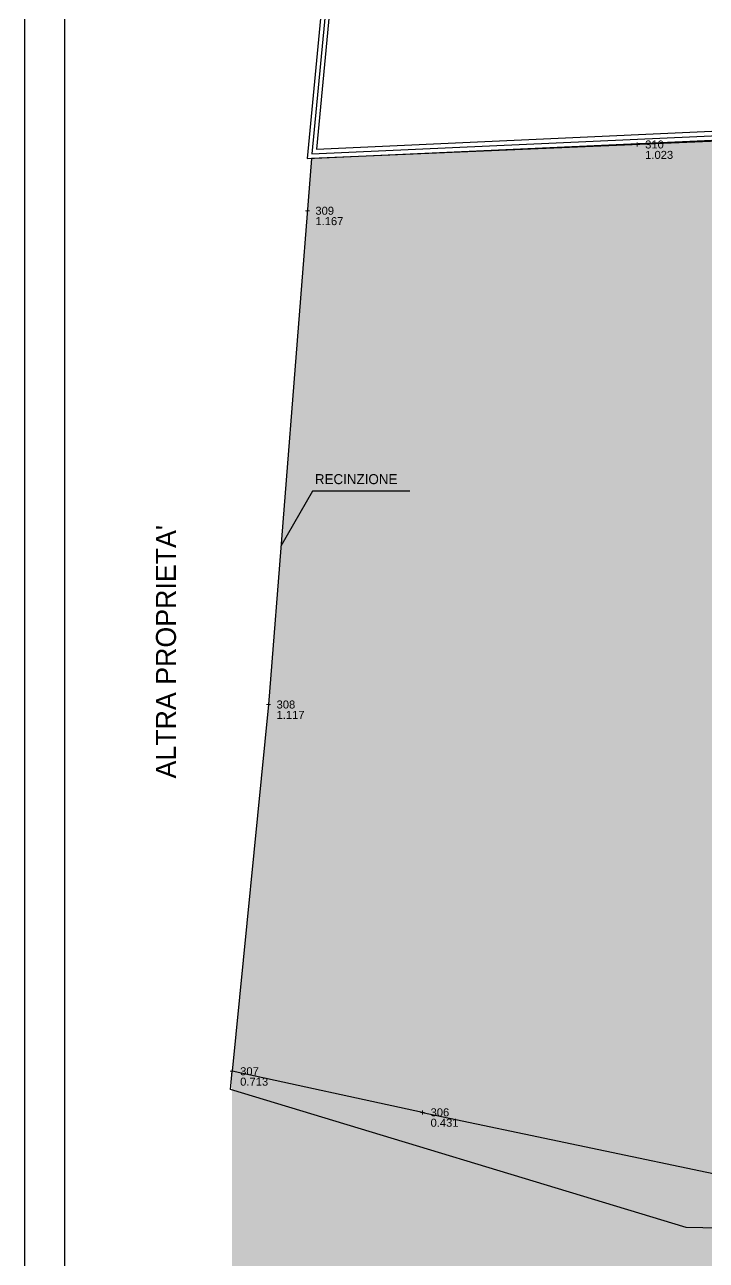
# Model space of a CAD drawing. Header units: millimetres. Extents: x 2622 to 2811, y 687 to 801.
# Drawn here: x 2622.46 to 2630.97, y 749.88 to 765.32 of the extents above; entities that cross this region are included whole.
import ezdxf

# ---------------------------------------------------------------- set-up
doc = ezdxf.new("R2010")
doc.units = ezdxf.units.MM
for name, color, linetype in [('LINEE DI MAPPA', 250, 'Continuous'), ('Muri', 3, 'Continuous'), ('Scritte', 2, 'Continuous'), ('Sottile', 5, 'Continuous'), ('Verde', 84, 'Continuous')]:
    doc.layers.add(name, color=color, linetype=linetype)
for name, color, linetype, lineweight in [('PT_TOPOG_CENTRO', 5, 'Continuous', 0), ('PT_TOPOG_NOME', 5, 'Continuous', 0), ('PT_TOPOG_QUOT', 10, 'Continuous', 0), ('PT_TOPOG_SIMB', 5, 'Continuous', 0)]:
    doc.layers.add(name, color=color, linetype=linetype, lineweight=lineweight)
doc.styles.get("Standard").update_dxf_attribs({"font": 'arial.ttf'})
doc.styles.add('stile1', font='l_10646.ttf', dxfattribs={"height": 1})

# ---------------------------------------------------------------- blocks, each defined once
blk = doc.blocks.new('TPD_Standard')
at = {"layer": 'PT_TOPOG_CENTRO', "linetype": 'Continuous'}
blk.add_point((0, 0), dxfattribs=at)
at = {"layer": 'PT_TOPOG_SIMB', "linetype": 'Continuous'}
for p, q in [((0.05, 0), (-0.05, 0)), ((0, 0.05), (0, -0.05))]:
    blk.add_line(p, q, dxfattribs=at)
at = {"layer": 'PT_TOPOG_NOME', "linetype": 'Continuous', "lineweight": 0}
blk.add_attdef('Nome', (0, 0), '', height=0.2, dxfattribs=at)
at = {"layer": 'PT_TOPOG_QUOT', "linetype": 'Continuous', "lineweight": 0}
blk.add_attdef('Quota', (0, 0), '', height=0.2, dxfattribs=at)

msp = doc.modelspace()

# ---------------------------------------------------------------- hatches: boundary and pattern name
at = {"layer": 'Verde'}
h = msp.add_hatch(dxfattribs=at)
h.set_pattern_fill('DOTS', color=256, scale=0.05, style=0)
h.set_pattern_definition([(0, (1295.01577, 297.66502), (0.0396875, 0.079375), [0, -0.079375])])
h.paths.add_polyline_path([(2633.4764, 758.2749), (2638.0314, 758.2749), (2638.0314, 759.3208), (2633.4764, 759.3208)], flags=24)
h.paths.add_polyline_path([(2626.0261, 759.4736), (2627.2669, 759.4736), (2627.2669, 759.8025), (2626.0261, 759.8025)], flags=24)
h.paths.add_polyline_path([(2632.0107, 751.6605), (2635.3719, 751.6605), (2635.3719, 752.2683), (2632.0107, 752.2683)], flags=24)
h.paths.add_polyline_path([(2641.3363, 761.8248), (2641.2176, 764.3161), (2640.1155, 764.2695), (2636.1775, 764.0819), (2626.0376, 763.6468), (2625.5013, 756.8261), (2625.0468, 752.2451), (2627.4245, 751.7319), (2631.9214, 750.7835), (2638.6134, 750.7077), (2642.9923, 750.8058), (2645.1166, 751.0645), (2644.8148, 756.6348), (2644.3661, 756.6348), (2644.3661, 762.8848), (2644.4761, 762.8848), (2644.3913, 764.4501), (2644.0312, 764.4349), (2644.1117, 762.6903), (2644.0359, 762.6858), (2644.0788, 761.9555)])
h = msp.add_hatch(dxfattribs=at)
h.set_pattern_fill('AR-SAND', color=256, scale=0.005, style=0)
h.set_pattern_definition([(37.5, (1295.01577, 297.66502), (-0.008000156, 0.24470662), [0, -0.19304, 0, -0.2159, 0, -0.206375]), (7.5, (1295.01577, 297.66502), (0.22476164, 0.35841255), [0, -0.10414, 0, -0.17399, 0, -0.066675]), (327.5, (1294.85956, 297.66502), (0.395496185, 0.000718592), [0, -0.0635, 0, -0.2286, 0, -0.29845]), (317.5, (1294.85956, 297.66502), (0.38177823, 0.11146466), [0, -0.03175, 0, -0.14986, 0, -0.17145])])
h.paths.add_polyline_path([(2635.4076, 750.744), (2631.9214, 750.7835), (2627.4245, 751.7319), (2625.0468, 752.2451), (2625.0468, 747.5637), (2632.033, 747.5637), (2635.0785, 747.6124)])

# ---------------------------------------------------------------- linework, layer by layer
for p, q in [((2622.4563, 741.7106), (2622.4563, 771.4606)), ((2626.345, 767.4697), (2625.9846, 763.6444)), ((2626.4505, 767.4697), (2626.1012, 763.7624)), ((2626.1012, 763.7624), (2634.7268, 764.1545)), ((2625.9846, 763.6444), (2634.7255, 764.0418)), ((2636.1775, 764.0819), (2626.0376, 763.6468)), ((2627.4245, 751.7319), (2625.0468, 752.2451)), ((2627.4245, 751.7319), (2631.9214, 750.7835))]:
    msp.add_line(p, q)
at = {"layer": 'LINEE DI MAPPA'}
msp.add_lwpolyline([(2670.4636, 751.5556), (2645.0223, 750.0072), (2630.7184, 750.2917), (2625.0241, 752.0158), (2625.0468, 752.2451)], dxfattribs=at)
at = {"layer": 'Muri'}
msp.add_line((2622.9563, 742.2106), (2622.9563, 771.4606), dxfattribs=at)
at = {"layer": 'Sottile'}
for p, q in [((2626.3977, 767.4697), (2626.0429, 763.7034)), ((2626.0429, 763.7034), (2634.7294, 764.0983)), ((2626.0376, 763.6468), (2625.5013, 756.8261)), ((2626.0486, 759.4904), (2625.6567, 758.8027)), ((2627.2649, 759.4904), (2626.0486, 759.4904)), ((2625.5013, 756.8261), (2625.0468, 752.2451))]:
    msp.add_line(p, q, dxfattribs=at)

# ---------------------------------------------------------------- block references
at = {"layer": 'PT_TOPOG_CENTRO', "linetype": 'Continuous'}
ref = msp.add_blockref('TPD_Standard', (2630.1044, 763.8213), dxfattribs=dict(at, xscale=0.5, yscale=0.5, zscale=0.5))
ref.add_attrib('Nome', '310', (2630.2044, 763.7713), dxfattribs={"layer": 'PT_TOPOG_NOME', "linetype": 'Continuous', "lineweight": 0, "height": 0.1})
ref.add_attrib('Quota', '1.023', (2630.2044, 763.6413), dxfattribs={"layer": 'PT_TOPOG_QUOT', "linetype": 'Continuous', "lineweight": 0, "height": 0.1})
ref = msp.add_blockref('TPD_Standard', (2625.9862, 762.9936), dxfattribs=dict(at, xscale=0.5, yscale=0.5, zscale=0.5))
ref.add_attrib('Nome', '309', (2626.0862, 762.9436), dxfattribs={"layer": 'PT_TOPOG_NOME', "linetype": 'Continuous', "lineweight": 0, "height": 0.1})
ref.add_attrib('Quota', '1.167', (2626.0862, 762.8136), dxfattribs={"layer": 'PT_TOPOG_QUOT', "linetype": 'Continuous', "lineweight": 0, "height": 0.1})
ref = msp.add_blockref('TPD_Standard', (2625.5013, 756.8261), dxfattribs=dict(at, xscale=0.5, yscale=0.5, zscale=0.5))
ref.add_attrib('Nome', '308', (2625.6013, 756.7761), dxfattribs={"layer": 'PT_TOPOG_NOME', "linetype": 'Continuous', "lineweight": 0, "height": 0.1})
ref.add_attrib('Quota', '1.117', (2625.6013, 756.6461), dxfattribs={"layer": 'PT_TOPOG_QUOT', "linetype": 'Continuous', "lineweight": 0, "height": 0.1})
ref = msp.add_blockref('TPD_Standard', (2625.0468, 752.2451), dxfattribs=dict(at, xscale=0.5, yscale=0.5, zscale=0.5))
ref.add_attrib('Nome', '307', (2625.1468, 752.1951), dxfattribs={"layer": 'PT_TOPOG_NOME', "linetype": 'Continuous', "lineweight": 0, "height": 0.1})
ref.add_attrib('Quota', '0.713', (2625.1468, 752.0651), dxfattribs={"layer": 'PT_TOPOG_QUOT', "linetype": 'Continuous', "lineweight": 0, "height": 0.1})
ref = msp.add_blockref('TPD_Standard', (2627.4245, 751.7319), dxfattribs=dict(at, xscale=0.5, yscale=0.5, zscale=0.5))
ref.add_attrib('Nome', '306', (2627.5245, 751.6819), dxfattribs={"layer": 'PT_TOPOG_NOME', "linetype": 'Continuous', "lineweight": 0, "height": 0.1})
ref.add_attrib('Quota', '0.431', (2627.5245, 751.5519), dxfattribs={"layer": 'PT_TOPOG_QUOT', "linetype": 'Continuous', "lineweight": 0, "height": 0.1})

# ---------------------------------------------------------------- texts
at = {"layer": 'Scritte', "insert": (2626.0797, 759.7036), "char_height": 0.175, "width": 15.7, "attachment_point": 1}
msp.add_mtext('{\\fComic Sans MS|b0|i0|c0|p66;\\H0.7143x;RECINZIONE}', dxfattribs=at)
at = {"layer": 'Scritte', "insert": (2624.0951, 755.9022), "char_height": 0.25, "width": 15.7, "attachment_point": 1, "rotation": 90, "style": 'stile1'}
msp.add_mtext("{\\fComic Sans MS|b0|i0|c0|p66;ALTRA PROPRIETA'}", dxfattribs=at)

doc.saveas('drawing.dxf')
